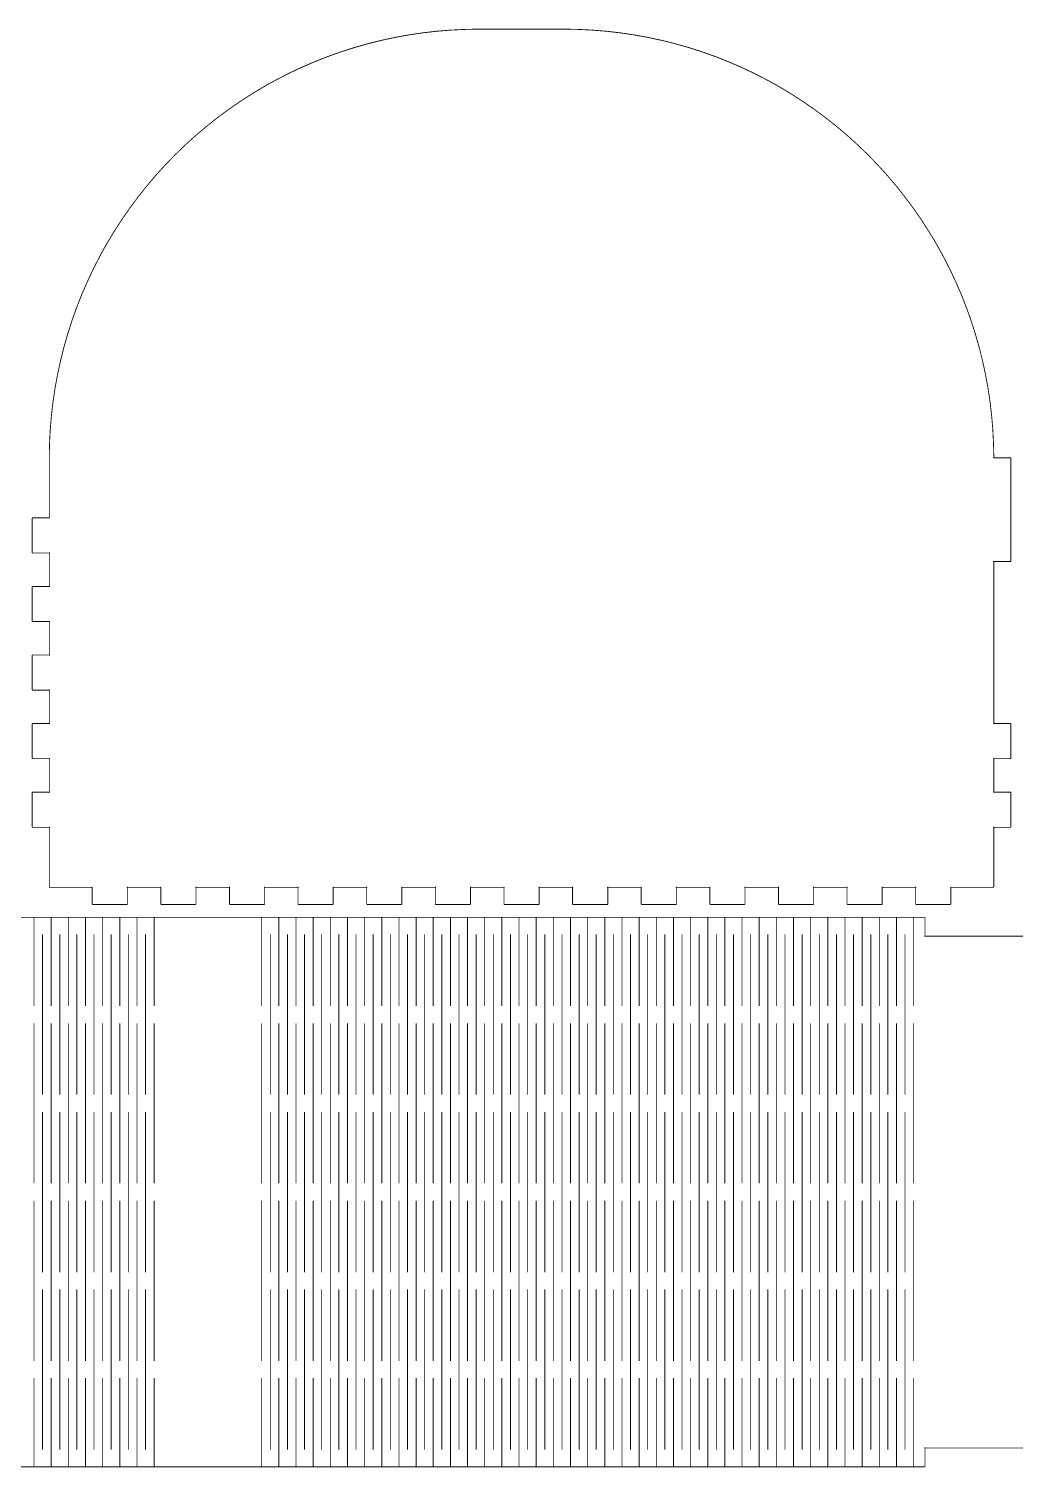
# Model space of a CAD drawing. Extents: x 10 to 727, y 10 to 346.
# Drawn here: x 239.4 to 469.4, y 10.9 to 346.5 of the extents above; entities that cross this region are included whole.
import ezdxf

# ---------------------------------------------------------------- set-up
doc = ezdxf.new("R2010")
doc.units = 0
doc.layers.get('0').update_dxf_attribs({"linetype": 'CONTINUOUS'})

msp = doc.modelspace()

# ---------------------------------------------------------------- linework, layer by layer
at = {"color": 0, "const_width": 0.2}
msp.add_lwpolyline([(464.301, 146.2), (454.399, 146.2), (454.388, 146.2), (454.357, 146.215), (454.364, 146.239), (454.385, 146.243), (454.399, 146.211), (454.399, 146.2), (454.399, 142.3), (454.399, 142.284), (454.371, 142.23), (454.318, 142.2), (454.3, 142.2), (446.299, 142.2), (446.282, 142.2), (446.229, 142.23), (446.2, 142.284), (446.2, 142.3), (446.2, 146.2), (446.2, 146.211), (446.214, 146.243), (446.239, 146.239), (446.243, 146.215), (446.211, 146.2), (446.2, 146.2), (438.4, 146.2), (438.39, 146.2), (438.358, 146.215), (438.362, 146.239), (438.386, 146.243), (438.4, 146.211), (438.4, 146.2), (438.4, 142.3), (438.4, 142.284), (438.372, 142.23), (438.316, 142.2), (438.302, 142.2), (430.301, 142.2), (430.283, 142.2), (430.23, 142.23), (430.198, 142.284), (430.198, 142.3), (430.198, 146.2), (430.198, 146.211), (430.213, 146.243), (430.237, 146.239), (430.241, 146.215), (430.209, 146.2), (430.198, 146.2), (422.402, 146.2), (422.388, 146.2), (422.356, 146.215), (422.363, 146.239), (422.384, 146.243), (422.402, 146.211), (422.402, 146.2), (422.402, 142.3), (422.402, 142.284), (422.37, 142.23), (422.317, 142.2), (422.3, 142.2), (414.299, 142.2), (414.281, 142.2), (414.228, 142.23), (414.2, 142.284), (414.2, 142.3), (414.2, 146.2), (414.2, 146.211), (414.214, 146.243), (414.235, 146.239), (414.242, 146.215), (414.211, 146.2), (414.2, 146.2), (406.4, 146.2), (406.389, 146.2), (406.358, 146.215), (406.361, 146.239), (406.386, 146.243), (406.4, 146.211), (406.4, 146.2), (406.4, 142.3), (406.4, 142.284), (406.372, 142.23), (406.319, 142.2), (406.301, 142.2), (398.3, 142.2), (398.283, 142.2), (398.23, 142.23), (398.201, 142.284), (398.201, 142.3), (398.201, 146.2), (398.201, 146.211), (398.216, 146.243), (398.237, 146.239), (398.244, 146.215), (398.212, 146.2), (398.201, 146.2), (390.398, 146.2), (390.387, 146.2), (390.356, 146.215), (390.363, 146.239), (390.384, 146.243), (390.398, 146.211), (390.398, 146.2), (390.398, 142.3), (390.398, 142.284), (390.37, 142.23), (390.317, 142.2), (390.299, 142.2), (382.298, 142.2), (382.281, 142.2), (382.228, 142.23), (382.199, 142.284), (382.199, 142.3), (382.199, 146.2), (382.199, 146.211), (382.214, 146.243), (382.238, 146.239), (382.242, 146.215), (382.21, 146.2), (382.199, 146.2), (374.4, 146.2), (374.389, 146.2), (374.357, 146.215), (374.361, 146.239), (374.385, 146.243), (374.4, 146.211), (374.4, 146.2), (374.4, 142.3), (374.4, 142.284), (374.371, 142.23), (374.315, 142.2), (374.301, 142.2), (366.3, 142.2), (366.282, 142.2), (366.229, 142.23), (366.201, 142.284), (366.201, 142.3), (366.201, 146.2), (366.201, 146.211), (366.215, 146.243), (366.236, 146.239), (366.24, 146.215), (366.208, 146.2), (366.201, 146.2), (358.401, 146.2), (358.39, 146.2), (358.359, 146.215), (358.362, 146.239), (358.383, 146.243), (358.401, 146.211), (358.401, 146.2), (358.401, 142.3), (358.401, 142.284), (358.369, 142.23), (358.316, 142.2), (358.299, 142.2), (350.3, 142.2), (350.282, 142.2), (350.228, 142.23), (350.199, 142.284), (350.199, 142.3), (350.199, 146.2), (350.199, 146.211), (350.213, 146.243), (350.237, 146.239), (350.241, 146.215), (350.209, 146.2), (350.199, 146.2), (342.4, 146.2), (342.389, 146.2), (342.357, 146.215), (342.363, 146.239), (342.385, 146.243), (342.4, 146.211), (342.4, 146.2), (342.4, 142.3), (342.4, 142.284), (342.371, 142.23), (342.317, 142.2), (342.301, 142.2), (334.3, 142.2), (334.282, 142.2), (334.229, 142.23), (334.201, 142.284), (334.201, 142.3), (334.201, 146.2), (334.201, 146.211), (334.214, 146.243), (334.238, 146.239), (334.242, 146.215), (334.21, 146.2), (334.201, 146.2), (326.4, 146.2), (326.388, 146.2), (326.356, 146.215), (326.362, 146.239), (326.384, 146.243), (326.4, 146.211), (326.4, 146.2), (326.4, 142.3), (326.4, 142.284), (326.371, 142.23), (326.317, 142.2), (326.3, 142.2), (318.301, 142.2), (318.283, 142.2), (318.229, 142.23), (318.2, 142.284), (318.2, 142.3), (318.2, 146.2), (318.2, 146.211), (318.214, 146.243), (318.237, 146.239), (318.242, 146.215), (318.21, 146.2), (318.2, 146.2), (310.4, 146.2), (310.389, 146.2), (310.358, 146.215), (310.362, 146.239), (310.385, 146.243), (310.4, 146.211), (310.4, 146.2), (310.4, 142.3), (310.4, 142.284), (310.37, 142.23), (310.316, 142.2), (310.3, 142.2), (302.3, 142.2), (302.282, 142.2), (302.229, 142.23), (302.2, 142.284), (302.2, 142.3), (302.2, 146.2), (302.2, 146.211), (302.213, 146.243), (302.237, 146.239), (302.241, 146.215), (302.209, 146.2), (302.2, 146.2), (294.4, 146.2), (294.389, 146.2), (294.357, 146.215), (294.361, 146.239), (294.385, 146.243), (294.4, 146.211), (294.4, 146.2), (294.4, 142.3), (294.4, 142.284), (294.37, 142.23), (294.316, 142.2), (294.299, 142.2), (286.3, 142.2), (286.282, 142.2), (286.229, 142.23), (286.2, 142.284), (286.2, 142.3), (286.2, 146.2), (286.2, 146.211), (286.214, 146.243), (286.238, 146.239), (286.242, 146.215), (286.21, 146.2), (286.2, 146.2), (278.4, 146.2), (278.389, 146.2), (278.357, 146.215), (278.362, 146.239), (278.384, 146.243), (278.4, 146.211), (278.4, 146.2), (278.4, 142.3), (278.4, 142.284), (278.371, 142.23), (278.317, 142.2), (278.3, 142.2), (270.299, 142.2), (270.281, 142.2), (270.229, 142.23), (270.2, 142.284), (270.2, 142.3), (270.2, 146.2), (270.2, 146.211), (270.214, 146.243), (270.237, 146.239), (270.242, 146.215), (270.21, 146.2), (270.2, 146.2), (262.401, 146.2), (262.389, 146.2), (262.358, 146.215), (262.362, 146.239), (262.386, 146.243), (262.401, 146.211), (262.401, 146.2), (262.401, 142.3), (262.401, 142.284), (262.37, 142.23), (262.316, 142.2), (262.3, 142.2), (254.301, 142.2), (254.283, 142.2), (254.229, 142.23), (254.2, 142.284), (254.2, 142.3), (254.2, 146.2), (254.2, 146.211), (254.213, 146.243), (254.237, 146.239), (254.241, 146.215), (254.21, 146.2), (254.2, 146.2), (244.3, 146.2), (244.282, 146.2), (244.228, 146.231), (244.199, 146.284), (244.199, 146.301), (244.199, 160.2), (244.199, 160.211), (244.213, 160.242), (244.237, 160.238), (244.241, 160.215), (244.209, 160.2), (244.199, 160.2), (240.3, 160.2), (240.282, 160.2), (240.229, 160.23), (240.2, 160.284), (240.2, 160.3), (240.2, 168.3), (240.2, 168.318), (240.229, 168.371), (240.282, 168.4), (240.3, 168.4), (244.199, 168.4), (244.209, 168.4), (244.241, 168.386), (244.237, 168.363), (244.213, 168.359), (244.199, 168.391), (244.199, 168.4), (244.199, 176.2), (244.199, 176.211), (244.213, 176.243), (244.237, 176.237), (244.241, 176.215), (244.209, 176.2), (244.199, 176.2), (240.3, 176.2), (240.282, 176.2), (240.229, 176.229), (240.2, 176.283), (240.2, 176.299), (240.2, 184.3), (240.2, 184.318), (240.229, 184.37), (240.282, 184.399), (240.3, 184.399), (244.199, 184.399), (244.209, 184.399), (244.241, 184.386), (244.237, 184.362), (244.213, 184.358), (244.199, 184.39), (244.199, 184.399), (244.199, 192.2), (244.199, 192.212), (244.213, 192.243), (244.237, 192.238), (244.241, 192.216), (244.209, 192.2), (244.199, 192.2), (240.3, 192.2), (240.282, 192.2), (240.229, 192.229), (240.2, 192.283), (240.2, 192.3), (240.2, 200.301), (240.2, 200.319), (240.229, 200.371), (240.282, 200.4), (240.3, 200.4), (244.199, 200.4), (244.209, 200.4), (244.241, 200.386), (244.237, 200.363), (244.213, 200.358), (244.199, 200.39), (244.199, 200.4), (244.199, 208.2), (244.199, 208.211), (244.213, 208.242), (244.237, 208.238), (244.241, 208.215), (244.209, 208.2), (244.199, 208.2), (240.3, 208.2), (240.282, 208.2), (240.229, 208.23), (240.2, 208.284), (240.2, 208.3), (240.2, 216.3), (240.2, 216.318), (240.229, 216.371), (240.282, 216.4), (240.3, 216.4), (244.199, 216.4), (244.209, 216.4), (244.241, 216.386), (244.237, 216.363), (244.213, 216.359), (244.199, 216.391), (244.199, 216.4), (244.199, 224.2), (244.199, 224.211), (244.213, 224.242), (244.237, 224.239), (244.241, 224.215), (244.209, 224.2), (244.199, 224.2), (240.3, 224.2), (240.282, 224.2), (240.229, 224.23), (240.2, 224.284), (240.2, 224.301), (240.2, 232.3), (240.2, 232.318), (240.229, 232.372), (240.282, 232.4), (240.3, 232.4), (244.199, 232.4), (244.209, 232.4), (244.241, 232.387), (244.237, 232.363), (244.213, 232.359), (244.199, 232.391), (244.199, 232.4), (244.199, 246.3), (244.199, 247.122), (244.253, 249.59), (244.414, 252.871), (244.683, 256.14), (245.059, 259.394), (245.54, 262.629), (246.126, 265.846), (246.816, 269.04), (247.61, 272.208), (248.507, 275.349), (249.506, 278.46), (250.606, 281.539), (251.807, 284.582), (253.11, 287.587), (254.511, 290.551), (256.012, 293.474), (257.198, 295.639), (257.61, 296.35), (258.021, 297.062), (259.303, 299.174), (261.083, 301.934), (262.95, 304.631), (264.902, 307.26), (266.936, 309.821), (269.052, 312.315), (271.246, 314.736), (273.518, 317.082), (275.865, 319.355), (278.287, 321.549), (280.778, 323.664), (283.34, 325.699), (285.97, 327.65), (288.666, 329.518), (291.426, 331.298), (293.537, 332.578), (294.25, 332.989), (294.961, 333.401), (297.126, 334.588), (300.048, 336.088), (303.013, 337.49), (306.018, 338.792), (309.061, 339.994), (312.14, 341.093), (315.251, 342.092), (318.391, 342.99), (321.56, 343.783), (324.754, 344.474), (327.97, 345.059), (331.206, 345.54), (334.459, 345.917), (337.728, 346.185), (341.009, 346.347), (343.478, 346.4), (344.3, 346.4), (364.3, 346.4), (365.121, 346.4), (367.587, 346.347), (370.872, 346.185), (374.138, 345.917), (377.391, 345.54), (380.63, 345.059), (383.843, 344.474), (387.04, 343.783), (390.207, 342.99), (393.347, 342.092), (396.459, 341.093), (399.538, 339.994), (402.579, 338.792), (405.585, 337.49), (408.548, 336.088), (411.473, 334.588), (413.639, 333.401), (414.352, 332.989), (415.061, 332.578), (417.174, 331.298), (419.933, 329.518), (422.628, 327.65), (425.259, 325.699), (427.821, 323.664), (430.315, 321.549), (432.731, 319.355), (435.081, 317.082), (437.353, 314.736), (439.547, 312.315), (441.664, 309.821), (443.696, 307.26), (445.647, 304.631), (447.516, 301.934), (449.294, 299.174), (450.578, 297.062), (450.988, 296.35), (451.4, 295.639), (452.589, 293.474), (454.089, 290.551), (455.489, 287.587), (456.791, 284.582), (457.994, 281.539), (459.094, 278.46), (460.093, 275.349), (460.989, 272.208), (461.783, 269.04), (462.474, 265.846), (463.06, 262.629), (463.539, 259.394), (463.917, 256.14), (464.185, 252.871), (464.344, 249.59), (464.4, 247.122), (464.4, 246.3), (464.4, 246.318), (464.368, 246.371), (464.316, 246.4), (464.301, 246.4), (468.298, 246.4), (468.316, 246.4), (468.369, 246.371), (468.401, 246.318), (468.401, 246.3), (468.401, 222.3), (468.401, 222.283), (468.369, 222.229), (468.316, 222.2), (468.298, 222.2), (464.4, 222.2), (464.39, 222.2), (464.358, 222.215), (464.361, 222.238), (464.386, 222.243), (464.4, 222.212), (464.4, 222.2), (464.4, 198.3), (464.4, 184.399), (464.4, 184.39), (464.386, 184.358), (464.361, 184.362), (464.358, 184.386), (464.39, 184.399), (464.4, 184.399), (468.298, 184.399), (468.316, 184.399), (468.369, 184.37), (468.401, 184.318), (468.401, 184.3), (468.401, 176.299), (468.401, 176.283), (468.369, 176.229), (468.316, 176.2), (468.298, 176.2), (464.4, 176.2), (464.39, 176.2), (464.358, 176.215), (464.361, 176.237), (464.386, 176.243), (464.4, 176.211), (464.4, 176.2), (464.4, 168.4), (464.4, 168.391), (464.386, 168.359), (464.361, 168.363), (464.358, 168.386), (464.39, 168.4), (464.4, 168.4), (468.298, 168.4), (468.316, 168.4), (468.369, 168.371), (468.401, 168.318), (468.401, 168.3), (468.401, 160.3), (468.401, 160.284), (468.369, 160.23), (468.316, 160.2), (468.298, 160.2), (464.4, 160.2), (464.39, 160.2), (464.358, 160.215), (464.361, 160.238), (464.386, 160.242), (464.4, 160.211), (464.4, 160.2), (464.4, 146.301), (464.4, 146.284), (464.368, 146.231), (464.316, 146.2), (464.301, 146.2)], close=True, dxfattribs=at)
for points in [[(472.959, 134.8), (448.359, 134.8), (448.349, 134.8), (448.317, 134.786), (448.321, 134.763), (448.345, 134.758), (448.359, 134.79), (448.359, 134.8), (448.359, 139.101), (448.359, 139.119), (448.331, 139.171), (448.275, 139.2), (448.261, 139.2), (291.18, 139.2), (271.18, 139.2), (114.1, 139.2)], [(240.64, 118.5), (240.64, 139.2)], [(244.64, 118.5), (244.64, 139.2)], [(248.64, 118.5), (248.64, 139.2)], [(252.64, 118.5), (252.64, 139.2)], [(256.64, 118.5), (256.64, 139.2)], [(260.639, 118.5), (260.639, 139.2)], [(264.64, 118.5), (264.64, 139.2)], [(268.64, 118.5), (268.64, 139.2)], [(293.719, 118.5), (293.719, 139.2)], [(297.72, 118.5), (297.72, 139.2)], [(301.72, 118.5), (301.72, 139.2)], [(305.719, 118.5), (305.719, 139.2)], [(309.719, 118.5), (309.719, 139.2)], [(313.719, 118.5), (313.719, 139.2)], [(317.719, 118.5), (317.719, 139.2)], [(321.72, 118.5), (321.72, 139.2)], [(325.72, 118.5), (325.72, 139.2)], [(329.719, 118.5), (329.719, 139.2)], [(333.72, 118.5), (333.72, 139.2)], [(337.72, 118.5), (337.72, 139.2)], [(341.719, 118.5), (341.719, 139.2)], [(345.719, 118.5), (345.719, 139.2)], [(349.72, 118.5), (349.72, 139.2)], [(353.72, 118.5), (353.72, 139.2)], [(357.72, 118.5), (357.72, 139.2)], [(361.721, 118.5), (361.721, 139.2)], [(365.718, 118.5), (365.718, 139.2)], [(369.718, 118.5), (369.718, 139.2)], [(373.719, 118.5), (373.719, 139.2)], [(377.719, 118.5), (377.719, 139.2)], [(381.72, 118.5), (381.72, 139.2)], [(385.72, 118.5), (385.72, 139.2)], [(389.721, 118.5), (389.721, 139.2)], [(393.718, 118.5), (393.718, 139.2)], [(397.718, 118.5), (397.718, 139.2)], [(401.719, 118.5), (401.719, 139.2)], [(405.719, 118.5), (405.719, 139.2)], [(409.72, 118.5), (409.72, 139.2)], [(413.72, 118.5), (413.72, 139.2)], [(417.721, 118.5), (417.721, 139.2)], [(421.721, 118.5), (421.721, 139.2)], [(425.722, 118.5), (425.722, 139.2)], [(429.719, 118.5), (429.719, 139.2)], [(433.719, 118.5), (433.719, 139.2)], [(437.72, 118.5), (437.72, 139.2)], [(441.72, 118.5), (441.72, 139.2)], [(445.721, 118.5), (445.721, 139.2)], [(242.639, 135.199), (242.639, 97.7995)], [(246.64, 135.199), (246.64, 97.7995)], [(250.64, 135.199), (250.64, 97.7995)], [(254.64, 135.199), (254.64, 97.7995)], [(258.64, 135.199), (258.64, 97.7995)], [(262.64, 135.199), (262.64, 97.7995)], [(266.639, 135.199), (266.639, 97.7995)], [(295.72, 135.199), (295.72, 97.7995)], [(299.719, 135.199), (299.719, 97.7995)], [(303.72, 135.199), (303.72, 97.7995)], [(307.72, 135.199), (307.72, 97.7995)], [(311.719, 135.199), (311.719, 97.7995)], [(315.72, 135.199), (315.72, 97.7995)], [(319.72, 135.199), (319.72, 97.7995)], [(323.719, 135.199), (323.719, 97.7995)], [(327.72, 135.199), (327.72, 97.7995)], [(331.72, 135.199), (331.72, 97.7995)], [(335.719, 135.199), (335.719, 97.7995)], [(339.719, 135.199), (339.719, 97.7995)], [(343.72, 135.199), (343.72, 97.7995)], [(347.719, 135.199), (347.719, 97.7995)], [(351.719, 135.199), (351.719, 97.7995)], [(355.72, 135.199), (355.72, 97.7995)], [(359.72, 135.199), (359.72, 97.7995)], [(363.721, 135.199), (363.721, 97.7995)], [(367.721, 135.199), (367.721, 97.7995)], [(371.718, 135.199), (371.718, 97.7995)], [(375.719, 135.199), (375.719, 97.7995)], [(379.719, 135.199), (379.719, 97.7995)], [(383.72, 135.199), (383.72, 97.7995)], [(387.72, 135.199), (387.72, 97.7995)], [(391.721, 135.199), (391.721, 97.7995)], [(395.718, 135.199), (395.718, 97.7995)], [(399.718, 135.199), (399.718, 97.7995)], [(403.719, 135.199), (403.719, 97.7995)], [(407.719, 135.199), (407.719, 97.7995)], [(411.72, 135.199), (411.72, 97.7995)], [(415.72, 135.199), (415.72, 97.7995)], [(419.721, 135.199), (419.721, 97.7995)], [(423.718, 135.199), (423.718, 97.7995)], [(427.718, 135.199), (427.718, 97.7995)], [(431.719, 135.199), (431.719, 97.7995)], [(435.719, 135.199), (435.719, 97.7995)], [(439.72, 135.199), (439.72, 97.7995)], [(443.72, 135.199), (443.72, 97.7995)], [(240.64, 77.0999), (240.64, 114.5)], [(244.64, 77.0999), (244.64, 114.5)], [(248.64, 77.0999), (248.64, 114.5)], [(252.64, 77.0999), (252.64, 114.5)], [(256.64, 77.0999), (256.64, 114.5)], [(260.639, 77.0999), (260.639, 114.5)], [(264.64, 77.0999), (264.64, 114.5)], [(268.64, 77.0999), (268.64, 114.5)], [(293.719, 77.0999), (293.719, 114.5)], [(297.72, 77.0999), (297.72, 114.5)], [(301.72, 77.0999), (301.72, 114.5)], [(305.719, 77.0999), (305.719, 114.5)], [(309.719, 77.0999), (309.719, 114.5)], [(313.719, 77.0999), (313.719, 114.5)], [(317.719, 77.0999), (317.719, 114.5)], [(321.72, 77.0999), (321.72, 114.5)], [(325.72, 77.0999), (325.72, 114.5)], [(329.719, 77.0999), (329.719, 114.5)], [(333.72, 77.0999), (333.72, 114.5)], [(337.72, 77.0999), (337.72, 114.5)], [(341.719, 77.0999), (341.719, 114.5)], [(345.719, 77.0999), (345.719, 114.5)], [(349.72, 77.0999), (349.72, 114.5)], [(353.72, 77.0999), (353.72, 114.5)], [(357.72, 77.0999), (357.72, 114.5)], [(361.721, 77.0999), (361.721, 114.5)], [(365.718, 77.0999), (365.718, 114.5)], [(369.718, 77.0999), (369.718, 114.5)], [(373.719, 77.0999), (373.719, 114.5)], [(377.719, 77.0999), (377.719, 114.5)], [(381.72, 77.0999), (381.72, 114.5)], [(385.72, 77.0999), (385.72, 114.5)], [(389.721, 77.0999), (389.721, 114.5)], [(393.718, 77.0999), (393.718, 114.5)], [(397.718, 77.0999), (397.718, 114.5)], [(401.719, 77.0999), (401.719, 114.5)], [(405.719, 77.0999), (405.719, 114.5)], [(409.72, 77.0999), (409.72, 114.5)], [(413.72, 77.0999), (413.72, 114.5)], [(417.721, 77.0999), (417.721, 114.5)], [(421.721, 77.0999), (421.721, 114.5)], [(425.722, 77.0999), (425.722, 114.5)], [(429.719, 77.0999), (429.719, 114.5)], [(433.719, 77.0999), (433.719, 114.5)], [(437.72, 77.0999), (437.72, 114.5)], [(441.72, 77.0999), (441.72, 114.5)], [(445.721, 77.0999), (445.721, 114.5)], [(242.639, 93.8004), (242.639, 56.4003)], [(246.64, 93.8004), (246.64, 56.4003)], [(250.64, 93.8004), (250.64, 56.4003)], [(254.64, 93.8004), (254.64, 56.4003)], [(258.64, 93.8004), (258.64, 56.4003)], [(262.64, 93.8004), (262.64, 56.4003)], [(266.639, 93.8004), (266.639, 56.4003)], [(295.72, 93.8004), (295.72, 56.4003)], [(299.719, 93.8004), (299.719, 56.4003)], [(303.72, 93.8004), (303.72, 56.4003)], [(307.72, 93.8004), (307.72, 56.4003)], [(311.719, 93.8004), (311.719, 56.4003)], [(315.72, 93.8004), (315.72, 56.4003)], [(319.72, 93.8004), (319.72, 56.4003)], [(323.719, 93.8004), (323.719, 56.4003)], [(327.72, 93.8004), (327.72, 56.4003)], [(331.72, 93.8004), (331.72, 56.4003)], [(335.719, 93.8004), (335.719, 56.4003)], [(339.719, 93.8004), (339.719, 56.4003)], [(343.72, 93.8004), (343.72, 56.4003)], [(347.719, 93.8004), (347.719, 56.4003)], [(351.719, 93.8004), (351.719, 56.4003)], [(355.72, 93.8004), (355.72, 56.4003)], [(359.72, 93.8004), (359.72, 56.4003)], [(363.721, 93.8004), (363.721, 56.4003)], [(367.721, 93.8004), (367.721, 56.4003)], [(371.718, 93.8004), (371.718, 56.4003)], [(375.719, 93.8004), (375.719, 56.4003)], [(379.719, 93.8004), (379.719, 56.4003)], [(383.72, 93.8004), (383.72, 56.4003)], [(387.72, 93.8004), (387.72, 56.4003)], [(391.721, 93.8004), (391.721, 56.4003)], [(395.718, 93.8004), (395.718, 56.4003)], [(399.718, 93.8004), (399.718, 56.4003)], [(403.719, 93.8004), (403.719, 56.4003)], [(407.719, 93.8004), (407.719, 56.4003)], [(411.72, 93.8004), (411.72, 56.4003)], [(415.72, 93.8004), (415.72, 56.4003)], [(419.721, 93.8004), (419.721, 56.4003)], [(423.718, 93.8004), (423.718, 56.4003)], [(427.718, 93.8004), (427.718, 56.4003)], [(431.719, 93.8004), (431.719, 56.4003)], [(435.719, 93.8004), (435.719, 56.4003)], [(439.72, 93.8004), (439.72, 56.4003)], [(443.72, 93.8004), (443.72, 56.4003)], [(240.64, 35.6993), (240.64, 73.1008)], [(244.64, 35.6993), (244.64, 73.1008)], [(248.64, 35.6993), (248.64, 73.1008)], [(252.64, 35.6993), (252.64, 73.1008)], [(256.64, 35.6993), (256.64, 73.1008)], [(260.639, 35.6993), (260.639, 73.1008)], [(264.64, 35.6993), (264.64, 73.1008)], [(268.64, 35.6993), (268.64, 73.1008)], [(293.719, 35.6993), (293.719, 73.1008)], [(297.72, 35.6993), (297.72, 73.1008)], [(301.72, 35.6993), (301.72, 73.1008)], [(305.719, 35.6993), (305.719, 73.1008)], [(309.719, 35.6993), (309.719, 73.1008)], [(313.719, 35.6993), (313.719, 73.1008)], [(317.719, 35.6993), (317.719, 73.1008)], [(321.72, 35.6993), (321.72, 73.1008)], [(325.72, 35.6993), (325.72, 73.1008)], [(329.719, 35.6993), (329.719, 73.1008)], [(333.72, 35.6993), (333.72, 73.1008)], [(337.72, 35.6993), (337.72, 73.1008)], [(341.719, 35.6993), (341.719, 73.1008)], [(345.719, 35.6993), (345.719, 73.1008)], [(349.72, 35.6993), (349.72, 73.1008)], [(353.72, 35.6993), (353.72, 73.1008)], [(357.72, 35.6993), (357.72, 73.1008)], [(361.721, 35.6993), (361.721, 73.1008)], [(365.718, 35.6993), (365.718, 73.1008)], [(369.718, 35.6993), (369.718, 73.1008)], [(373.719, 35.6993), (373.719, 73.1008)], [(377.719, 35.6993), (377.719, 73.1008)], [(381.72, 35.6993), (381.72, 73.1008)], [(385.72, 35.6993), (385.72, 73.1008)], [(389.721, 35.6993), (389.721, 73.1008)], [(393.718, 35.6993), (393.718, 73.1008)], [(397.718, 35.6993), (397.718, 73.1008)], [(401.719, 35.6993), (401.719, 73.1008)], [(405.719, 35.6993), (405.719, 73.1008)], [(409.72, 35.6993), (409.72, 73.1008)], [(413.72, 35.6993), (413.72, 73.1008)], [(417.721, 35.6993), (417.721, 73.1008)], [(421.721, 35.6993), (421.721, 73.1008)], [(425.722, 35.6993), (425.722, 73.1008)], [(429.719, 35.6993), (429.719, 73.1008)], [(433.719, 35.6993), (433.719, 73.1008)], [(437.72, 35.6993), (437.72, 73.1008)], [(441.72, 35.6993), (441.72, 73.1008)], [(445.721, 35.6993), (445.721, 73.1008)], [(242.639, 52.3998), (242.639, 14.9999)], [(246.64, 52.3998), (246.64, 14.9999)], [(250.64, 52.3998), (250.64, 14.9999)], [(254.64, 52.3998), (254.64, 14.9999)], [(258.64, 52.3998), (258.64, 14.9999)], [(262.64, 52.3998), (262.64, 14.9999)], [(266.639, 52.3998), (266.639, 14.9999)], [(295.72, 52.3998), (295.72, 14.9999)], [(299.719, 52.3998), (299.719, 14.9999)], [(303.72, 52.3998), (303.72, 14.9999)], [(307.72, 52.3998), (307.72, 14.9999)], [(311.719, 52.3998), (311.719, 14.9999)], [(315.72, 52.3998), (315.72, 14.9999)], [(319.72, 52.3998), (319.72, 14.9999)], [(323.719, 52.3998), (323.719, 14.9999)], [(327.72, 52.3998), (327.72, 14.9999)], [(331.72, 52.3998), (331.72, 14.9999)], [(335.719, 52.3998), (335.719, 14.9999)], [(339.719, 52.3998), (339.719, 14.9999)], [(343.72, 52.3998), (343.72, 14.9999)], [(347.719, 52.3998), (347.719, 14.9999)], [(351.719, 52.3998), (351.719, 14.9999)], [(355.72, 52.3998), (355.72, 14.9999)], [(359.72, 52.3998), (359.72, 14.9999)], [(363.721, 52.3998), (363.721, 14.9999)], [(367.721, 52.3998), (367.721, 14.9999)], [(371.718, 52.3998), (371.718, 14.9999)], [(375.719, 52.3998), (375.719, 14.9999)], [(379.719, 52.3998), (379.719, 14.9999)], [(383.72, 52.3998), (383.72, 14.9999)], [(387.72, 52.3998), (387.72, 14.9999)], [(391.721, 52.3998), (391.721, 14.9999)], [(395.718, 52.3998), (395.718, 14.9999)], [(399.718, 52.3998), (399.718, 14.9999)], [(403.719, 52.3998), (403.719, 14.9999)], [(407.719, 52.3998), (407.719, 14.9999)], [(411.72, 52.3998), (411.72, 14.9999)], [(415.72, 52.3998), (415.72, 14.9999)], [(419.721, 52.3998), (419.721, 14.9999)], [(423.718, 52.3998), (423.718, 14.9999)], [(427.718, 52.3998), (427.718, 14.9999)], [(431.719, 52.3998), (431.719, 14.9999)], [(435.719, 52.3998), (435.719, 14.9999)], [(439.72, 52.3998), (439.72, 14.9999)], [(443.72, 52.3998), (443.72, 14.9999)], [(240.64, 10.9995), (240.64, 31.7004)], [(244.64, 10.9995), (244.64, 31.7004)], [(248.64, 10.9995), (248.64, 31.7004)], [(252.64, 10.9995), (252.64, 31.7004)], [(256.64, 10.9995), (256.64, 31.7004)], [(260.639, 10.9995), (260.639, 31.7004)], [(264.64, 10.9995), (264.64, 31.7004)], [(268.64, 10.9995), (268.64, 31.7004)], [(293.719, 10.9995), (293.719, 31.7004)], [(297.72, 10.9995), (297.72, 31.7004)], [(301.72, 10.9995), (301.72, 31.7004)], [(305.719, 10.9995), (305.719, 31.7004)], [(309.719, 10.9995), (309.719, 31.7004)], [(313.719, 10.9995), (313.719, 31.7004)], [(317.719, 10.9995), (317.719, 31.7004)], [(321.72, 10.9995), (321.72, 31.7004)], [(325.72, 10.9995), (325.72, 31.7004)], [(329.719, 10.9995), (329.719, 31.7004)], [(333.72, 10.9995), (333.72, 31.7004)], [(337.72, 10.9995), (337.72, 31.7004)], [(341.719, 10.9995), (341.719, 31.7004)], [(345.719, 10.9995), (345.719, 31.7004)], [(349.72, 10.9995), (349.72, 31.7004)], [(353.72, 10.9995), (353.72, 31.7004)], [(357.72, 10.9995), (357.72, 31.7004)], [(361.721, 10.9995), (361.721, 31.7004)], [(365.718, 10.9995), (365.718, 31.7004)], [(369.718, 10.9995), (369.718, 31.7004)], [(373.719, 10.9995), (373.719, 31.7004)], [(377.719, 10.9995), (377.719, 31.7004)], [(381.72, 10.9995), (381.72, 31.7004)], [(385.72, 10.9995), (385.72, 31.7004)], [(389.721, 10.9995), (389.721, 31.7004)], [(393.718, 10.9995), (393.718, 31.7004)], [(397.718, 10.9995), (397.718, 31.7004)], [(401.719, 10.9995), (401.719, 31.7004)], [(405.719, 10.9995), (405.719, 31.7004)], [(409.72, 10.9995), (409.72, 31.7004)], [(413.72, 10.9995), (413.72, 31.7004)], [(417.721, 10.9995), (417.721, 31.7004)], [(421.721, 10.9995), (421.721, 31.7004)], [(425.722, 10.9995), (425.722, 31.7004)], [(429.719, 10.9995), (429.719, 31.7004)], [(433.719, 10.9995), (433.719, 31.7004)], [(437.72, 10.9995), (437.72, 31.7004)], [(441.72, 10.9995), (441.72, 31.7004)], [(445.721, 10.9995), (445.721, 31.7004)], [(114.1, 10.9995), (271.18, 10.9995), (291.18, 10.9995), (448.261, 10.9995), (448.275, 10.9995), (448.331, 11.0298), (448.359, 11.0836), (448.359, 11.1001), (448.359, 15.3996), (448.359, 15.4106), (448.345, 15.4423), (448.321, 15.4382), (448.317, 15.4147), (448.349, 15.3996), (448.359, 15.3996), (472.959, 15.3996)]]:
    msp.add_lwpolyline(points, dxfattribs=at)

doc.saveas('drawing.dxf')
